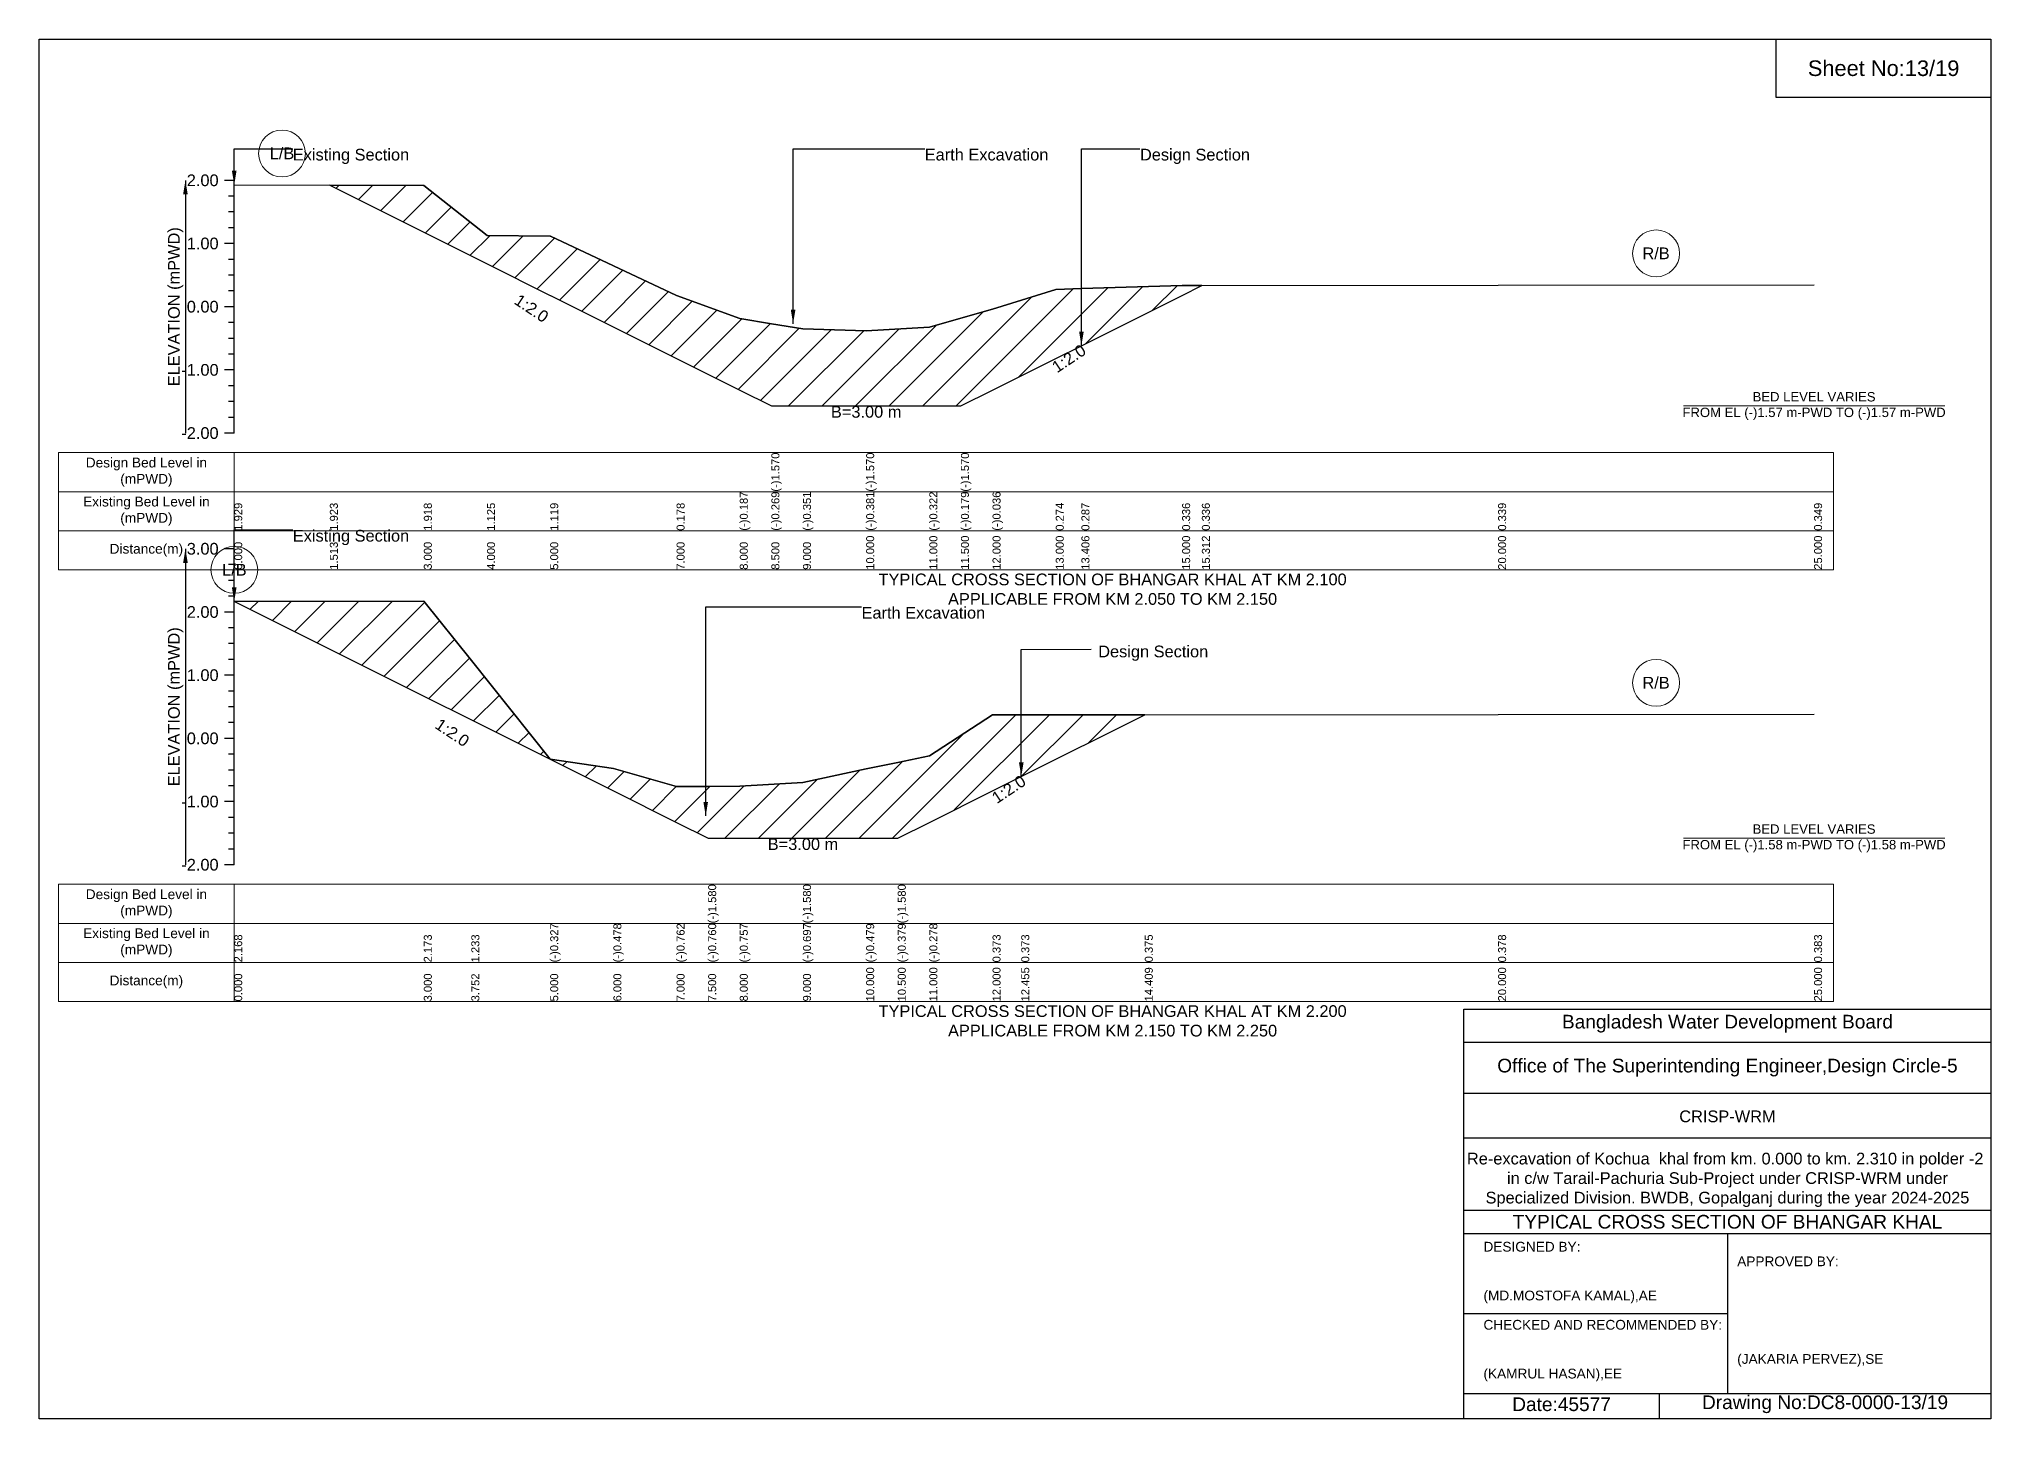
# Model space of a CAD drawing. Header units: inches. Extents: x 91000 to 288000, y -5656 to 0.
# Drawn here: x 220000 to 228000, y -5656 to 0 of the extents above; entities that cross this region are included whole.
import ezdxf

# ---------------------------------------------------------------- set-up
doc = ezdxf.new("R2010")
doc.units = ezdxf.units.IN
doc.header["$LTSCALE"] = 7
doc.header["$MEASUREMENT"] = 0
for name, color, linetype, lineweight in [('Cross section Data Border', 7, 'Continuous', 9), ('Cross Section Labels', 7, 'Continuous', 9), ('Existing_Bed_Level for Xsection', 7, 'Continuous', 25)]:
    doc.layers.add(name, color=color, linetype=linetype, lineweight=lineweight)
doc.styles.get("Standard").update_dxf_attribs({"font": 'arial.ttf'})
doc.dimstyles.get("Standard").update_dxf_attribs({"dimtxt": 0.18, "dimasz": 0.18, "dimexe": 0.18, "dimexo": 0.0625, "dimgap": 0.09, "dimtad": 0, "dimtih": 1, "dimtoh": 1, "dimdec": 4, "dimzin": 0, "dimdsep": 46, "dimtxsty": 'Standard', "dimcen": 0.09, "dimadec": 0, "dimazin": 0, "dimtfac": 1, "dimtdec": 4, "dimtofl": 0, "dimtmove": 0, "dimatfit": 3, "dimfxl": 1, "dimtolj": 1, "dimtzin": 0, "dimarcsym": 0})

msp = doc.modelspace()

# ---------------------------------------------------------------- hatches: boundary and pattern name
at = {"layer": 'Existing_Bed_Level for Xsection'}
h = msp.add_hatch(dxfattribs=at)
h.set_pattern_fill('ANSI31', color=256, scale=777, style=0)
h.paths.add_polyline_path([(221191.9, -599.1), (221577, -791.7), (221836, -921.2), (222095, -1050.7), (222096.7, -1051.5), (222613, -1309.7), (222872, -1439.2), (223001.5, -1504), (223131, -1504), (223390, -1504), (223649, -1504), (223778.5, -1504), (223908, -1439.2), (224167, -1309.7), (224272.2, -1257.1), (224685, -1050.7), (224765.9, -1010.2), (224685, -1010.3), (224272.2, -1023.1), (224167, -1026.4), (223908, -1106.6), (223778.5, -1143.7), (223649, -1180.7), (223390, -1196), (223131, -1188.2), (223001.5, -1167), (222872, -1145.8), (222613, -1051.2), (222096.7, -808.3), (222095, -807.5), (221836, -805.9), (221577, -600.6)])
h = msp.add_hatch(dxfattribs=at)
h.set_pattern_fill('ANSI31', color=256, scale=777, style=0)
h.paths.add_polyline_path([(220801, -2305.1), (221577, -2693.1), (221771.8, -2790.5), (222095, -2952.1), (222354, -3081.6), (222613, -3211.1), (222742.5, -3275.9), (222872, -3275.9), (223131, -3275.9), (223390, -3275.9), (223519.5, -3275.9), (223649, -3211.1), (223908, -3081.6), (224025.7, -3022.8), (224531.9, -2769.6), (224025.7, -2770), (223908, -2770), (223649, -2938.6), (223519.5, -2964.7), (223390, -2990.7), (223131, -3047.2), (222872, -3062.7), (222742.5, -3063.4), (222613, -3064), (222354, -2990.4), (222095, -2951.3), (221771.8, -2547.3), (221577, -2303.8)])

# ---------------------------------------------------------------- linework, layer by layer
for points in [[(220000, 0), (228000, 0), (228000, -5656), (220000, -5656)], [(227120, 0), (228000, 0), (228000, -240), (227120, -240)]]:
    msp.add_lwpolyline(points, close=True)
for points in [[(225840, -5656), (225840, -3976), (228000, -3976)], [(225840, -4112), (228000, -4112)], [(225840, -4320), (228000, -4320)], [(225840, -4504), (228000, -4504)], [(225840, -4800), (228000, -4800)], [(225840, -4896), (228000, -4896)], [(226920, -4896), (226920, -5552)], [(225840, -5224), (226920, -5224)], [(225840, -5552), (228000, -5552)], [(226640, -5552), (226640, -5656)]]:
    msp.add_lwpolyline(points)
at = {"layer": 'Cross section Data Border'}
for points in [[(220080, -1695.3), (227355, -1695.3), (227355, -2175.3), (220080, -2175.3)], [(220080, -3464.6), (227355, -3464.6), (227355, -3944.6), (220080, -3944.6)]]:
    msp.add_lwpolyline(points, close=True, dxfattribs=at)
for points in [[(220800, -1695.3), (220800, -2175.3)], [(220080, -1855.3), (227355, -1855.3)], [(220080, -2015.3), (227355, -2015.3)], [(220800, -3464.6), (220800, -3944.6)], [(220080, -3624.6), (227355, -3624.6)], [(220080, -3784.6), (227355, -3784.6)]]:
    msp.add_lwpolyline(points, dxfattribs=at)
at = {"layer": 'Cross Section Labels'}
for points in [[(226739.2, -1504), (227810.8, -1504)], [(226739.2, -3275.9), (227810.8, -3275.9)]]:
    msp.add_lwpolyline(points, dxfattribs=at)
for centre in [(220995.9, -468.9), (226627.5, -878.7), (220800.5, -2175.6), (226627.5, -2638.6)]:
    msp.add_circle(centre, 96, dxfattribs=at)
at = {"layer": 'Existing_Bed_Level for Xsection'}
for points in [[(220800, -579.3), (220760, -579.3)], [(220800, -1615.3), (220800, -1356.3), (220800, -1097.3), (220800, -838.3), (220800, -579.3)], [(220800, -597.7), (221191.9, -599.1), (221577, -600.6), (221836, -805.9), (222095, -807.5), (222096.7, -808.3), (222613, -1051.2), (222872, -1145.8), (223001.5, -1167), (223001.5, -1167), (223131, -1188.2), (223390, -1196), (223390, -1196), (223649, -1180.7), (223778.5, -1143.7), (223778.5, -1143.7), (223908, -1106.6), (224167, -1026.4), (224272.2, -1023.1), (224685, -1010.3), (224765.9, -1010.2), (225980, -1009.5), (227275, -1006.9)], [(220800, -644.1), (220776, -644.1)], [(220800, -708.8), (220776, -708.8)], [(220800, -773.6), (220776, -773.6)], [(220800, -838.3), (220760, -838.3)], [(220800, -903.1), (220776, -903.1)], [(220800, -967.8), (220776, -967.8)], [(220800, -1032.6), (220776, -1032.6)], [(220800, -1097.3), (220760, -1097.3)], [(220800, -1162.1), (220776, -1162.1)], [(220800, -1226.8), (220776, -1226.8)], [(220800, -1356.3), (220760, -1356.3)], [(220800, -1291.6), (220776, -1291.6)], [(220800, -1421.1), (220776, -1421.1)], [(220800, -1485.8), (220776, -1485.8)], [(220800, -1550.6), (220776, -1550.6)], [(220800, -1615.3), (220760, -1615.3)], [(220800, -2089.6), (220760, -2089.6)], [(220800, -2154.4), (220776, -2154.4)], [(220800, -3384.6), (220800, -3125.6), (220800, -2866.6), (220800, -2607.6), (220800, -2348.6), (220800, -2089.6)], [(220800, -2219.1), (220776, -2219.1)], [(220800, -2283.9), (220776, -2283.9)], [(220800, -2305.1), (220801, -2305.1), (221577, -2303.8), (221771.8, -2547.3), (222095, -2951.3), (222354, -2990.4), (222613, -3064), (222742.5, -3063.4), (222742.5, -3063.4), (222872, -3062.7), (223131, -3047.2), (223131, -3047.2), (223390, -2990.7), (223519.5, -2964.7), (223519.5, -2964.7), (223649, -2938.6), (223908, -2770), (224025.7, -2770), (224531.9, -2769.6), (225980, -2768.7), (227275, -2767.4)], [(220800, -2348.6), (220760, -2348.6)], [(220800, -2413.4), (220776, -2413.4)], [(220800, -2478.1), (220776, -2478.1)], [(220800, -2542.9), (220776, -2542.9)], [(220800, -2607.6), (220760, -2607.6)], [(220800, -2672.4), (220776, -2672.4)], [(220800, -2737.1), (220776, -2737.1)], [(220800, -2866.6), (220760, -2866.6)], [(220800, -2801.9), (220776, -2801.9)], [(220800, -2931.4), (220776, -2931.4)], [(220800, -2996.1), (220776, -2996.1)], [(220800, -3060.9), (220776, -3060.9)], [(220800, -3125.6), (220760, -3125.6)], [(220800, -3190.4), (220776, -3190.4)], [(220800, -3255.1), (220776, -3255.1)], [(220800, -3319.9), (220776, -3319.9)], [(220800, -3384.6), (220760, -3384.6)]]:
    msp.add_lwpolyline(points, dxfattribs=at)
for points in [[(221191.9, -599.1), (221191.9, -599.1), (221577, -791.7), (221836, -921.2), (222095, -1050.7), (222096.7, -1051.5), (222613, -1309.7), (222872, -1439.2), (223001.5, -1504), (223001.5, -1504), (223131, -1504), (223390, -1504), (223390, -1504), (223649, -1504), (223778.5, -1504), (223778.5, -1504), (223908, -1439.2), (224167, -1309.7), (224272.2, -1257.1), (224685, -1050.7), (224765.9, -1010.2), (224685, -1010.3), (224272.2, -1023.1), (224167, -1026.4), (223908, -1106.6), (223778.5, -1143.7), (223778.5, -1143.7), (223649, -1180.7), (223390, -1196), (223390, -1196), (223131, -1188.2), (223001.5, -1167), (223001.5, -1167), (222872, -1145.8), (222613, -1051.2), (222096.7, -808.3), (222095, -807.5), (221836, -805.9), (221577, -600.6), (221191.9, -599.1)], [(220801, -2305.1), (220801, -2305.1), (221577, -2693.1), (221771.8, -2790.5), (222095, -2952.1), (222354, -3081.6), (222613, -3211.1), (222742.5, -3275.9), (222742.5, -3275.9), (222872, -3275.9), (223131, -3275.9), (223131, -3275.9), (223390, -3275.9), (223519.5, -3275.9), (223519.5, -3275.9), (223649, -3211.1), (223908, -3081.6), (224025.7, -3022.8), (224531.9, -2769.6), (224531.9, -2769.6), (224531.9, -2769.6), (224025.7, -2770), (223908, -2770), (223649, -2938.6), (223519.5, -2964.7), (223519.5, -2964.7), (223390, -2990.7), (223131, -3047.2), (223131, -3047.2), (222872, -3062.7), (222742.5, -3063.4), (222742.5, -3063.4), (222613, -3064), (222354, -2990.4), (222095, -2951.3), (221771.8, -2547.3), (221577, -2303.8), (220801, -2305.1)]]:
    msp.add_lwpolyline(points, close=True, dxfattribs=at)

# ---------------------------------------------------------------- texts
at = {"attachment_point": 5}
for s, insert, char_height in [('Sheet No:13/19', (227560, -120), 64), ('Bangladesh Water Development Board', (226920, -4036), 56), ('Office of The Superintending Engineer,Design Circle-5', (226920, -4216), 56)]:
    msp.add_mtext(s, dxfattribs=dict(at, insert=insert, char_height=char_height))
for s, insert, char_height, width, attachment_point in [('CRISP-WRM', (226920, -4416), 48, 2240, 5), ('Re-excavation of Kochua  khal from km. 0.000 to km. 2.310 in polder -2  in c/w Tarail-Pachuria Sub-Project under CRISP-WRM under Specialized Division. BWDB, Gopalganj during the year 2024-2025', (226920, -4676), 48, 2160, 5), ('TYPICAL CROSS SECTION OF BHANGAR KHAL', (226920, -4848), 56, 2240, 5), ('DESIGNED BY:^J^J^J(MD.MOSTOFA KAMAL),AE', (225920, -5056), 40, 1120, 4), ('APPROVED BY:^J^J^J^J^J^J(JAKARIA PERVEZ),SE', (226960, -5216), 40, 1120, 4), ('CHECKED AND RECOMMENDED BY:^J^J^J(KAMRUL HASAN),EE', (225920, -5376), 40, 1120, 4), ('Date:45577', (226240, -5596), 56, 1120, 5), ('Drawing No:DC8-0000-13/19', (227320, -5596), 56, 1760, 5)]:
    msp.add_mtext(s, dxfattribs=dict(insert=insert, char_height=char_height, width=width, attachment_point=attachment_point))
at = {"layer": 'Cross section Data Border', "char_height": 40, "width": 640, "attachment_point": 5}
for s, insert in [('Design Bed Level in (mPWD)', (220440, -1775.3)), ('Existing Bed Level in (mPWD)', (220440, -1935.3)), ('Distance(m)', (220440, -2095.3)), ('Design Bed Level in (mPWD)', (220440, -3544.6)), ('Existing Bed Level in (mPWD)', (220440, -3704.6)), ('Distance(m)', (220440, -3864.6))]:
    msp.add_mtext(s, dxfattribs=dict(at, insert=insert))
at = {"layer": 'Cross Section Labels'}
for s, insert, char_height, attachment_point in [('L/B', (220995.9, -468.9), 48, 5), ('Existing Section', (221040, -449.8), 48, 1), ('Earth Excavation', (223630, -449.8), 48, 1), ('Design Section', (224512.2, -449.8), 48, 1), ('R/B', (226627.5, -878.7), 48, 5), ('B=3.00 m', (223390, -1504), 48, 2), ('BED LEVEL VARIES ^JFROM EL (-)1.57 m-PWD TO (-)1.57 m-PWD', (227275, -1504), 38.4, 5), ('Existing Section', (221040, -2011.9), 48, 1), ('L/B', (220800.5, -2175.6), 48, 5), ('TYPICAL CROSS SECTION OF BHANGAR KHAL AT KM 2.100^JAPPLICABLE FROM KM 2.050 TO KM 2.150', (224400, -2255.3), 48, 5), ('Earth Excavation', (223371, -2327.6), 48, 1), ('Design Section', (224341, -2486.2), 48, 1), ('R/B', (226627.5, -2638.6), 48, 5), ('B=3.00 m', (223131, -3275.9), 48, 2), ('BED LEVEL VARIES ^JFROM EL (-)1.58 m-PWD TO (-)1.58 m-PWD', (227275, -3275.9), 38.4, 5), ('TYPICAL CROSS SECTION OF BHANGAR KHAL AT KM 2.200^JAPPLICABLE FROM KM 2.150 TO KM 2.250', (224400, -4024.6), 48, 5)]:
    msp.add_mtext(s, dxfattribs=dict(at, insert=insert, char_height=char_height, attachment_point=attachment_point))
at = {"layer": 'Cross Section Labels', "char_height": 48, "attachment_point": 2}
for insert, rotation in [((222031.9, -1083.9), 326.30993), ((224207.5, -1289.5), 33.69007), ((221707, -2822.9), 326.30993), ((223961, -3055.1), 33.69007)]:
    msp.add_mtext('1:2.0', dxfattribs=dict(at, insert=insert, rotation=rotation))
at = {"layer": 'Existing_Bed_Level for Xsection', "char_height": 48, "attachment_point": 6}
for s, insert in [('2.00', (220736, -579.3)), ('1.00', (220736, -838.3)), ('0.00', (220736, -1097.3)), ('-1.00', (220736, -1356.3)), ('-2.00', (220736, -1615.3)), ('3.00', (220736, -2089.6)), ('2.00', (220736, -2348.6)), ('1.00', (220736, -2607.6)), ('0.00', (220736, -2866.6)), ('-1.00', (220736, -3125.6)), ('-2.00', (220736, -3384.6))]:
    msp.add_mtext(s, dxfattribs=dict(at, insert=insert))
at = {"layer": 'Existing_Bed_Level for Xsection', "rotation": 90}
for s, insert, char_height, attachment_point in [('ELEVATION (mPWD)', (220560, -1097.3), 48, 5), ('(-)1.570', (223001.5, -1855.3), 32.8, 1), ('(-)1.570', (223390, -1855.3), 32.8, 1), ('(-)1.570', (223778.5, -1855.3), 32.8, 1), ('1.929', (220800, -2015.3), 32.8, 1), ('1.923', (221191.9, -2015.3), 32.8, 1), ('1.918', (221577, -2015.3), 32.8, 1), ('1.125', (221836, -2015.3), 32.8, 1), ('1.119', (222095, -2015.3), 32.8, 1), ('0.178', (222613, -2015.3), 32.8, 1), ('(-)0.187', (222872, -2015.3), 32.8, 1), ('(-)0.269', (223001.5, -2015.3), 32.8, 1), ('(-)0.351', (223131, -2015.3), 32.8, 1), ('(-)0.381', (223390, -2015.3), 32.8, 1), ('(-)0.322', (223649, -2015.3), 32.8, 1), ('(-)0.179', (223778.5, -2015.3), 32.8, 1), ('(-)0.036', (223908, -2015.3), 32.8, 1), ('0.274', (224167, -2015.3), 32.8, 1), ('0.287', (224272.2, -2015.3), 32.8, 1), ('0.336', (224685, -2015.3), 32.8, 1), ('0.336', (224765.9, -2015.3), 32.8, 1), ('0.339', (225980, -2015.3), 32.8, 1), ('0.349', (227275, -2015.3), 32.8, 1), ('0.000', (220800, -2175.3), 32.8, 1), ('1.513', (221191.9, -2175.3), 32.8, 1), ('3.000', (221577, -2175.3), 32.8, 1), ('4.000', (221836, -2175.3), 32.8, 1), ('5.000', (222095, -2175.3), 32.8, 1), ('7.000', (222613, -2175.3), 32.8, 1), ('8.000', (222872, -2175.3), 32.8, 1), ('8.500', (223001.5, -2175.3), 32.8, 1), ('9.000', (223131, -2175.3), 32.8, 1), ('10.000', (223390, -2175.3), 32.8, 1), ('11.000', (223649, -2175.3), 32.8, 1), ('11.500', (223778.5, -2175.3), 32.8, 1), ('12.000', (223908, -2175.3), 32.8, 1), ('13.000', (224167, -2175.3), 32.8, 1), ('13.406', (224272.2, -2175.3), 32.8, 1), ('15.000', (224685, -2175.3), 32.8, 1), ('15.312', (224765.9, -2175.3), 32.8, 1), ('20.000', (225980, -2175.3), 32.8, 1), ('25.000', (227275, -2175.3), 32.8, 1), ('ELEVATION (mPWD)', (220560, -2737.1), 48, 5), ('(-)1.580', (222742.5, -3624.6), 32.8, 1), ('(-)1.580', (223131, -3624.6), 32.8, 1), ('(-)1.580', (223519.5, -3624.6), 32.8, 1), ('2.168', (220800, -3784.6), 32.8, 1), ('2.173', (221577, -3784.6), 32.8, 1), ('1.233', (221771.8, -3784.6), 32.8, 1), ('(-)0.327', (222095, -3784.6), 32.8, 1), ('(-)0.478', (222354, -3784.6), 32.8, 1), ('(-)0.762', (222613, -3784.6), 32.8, 1), ('(-)0.760', (222742.5, -3784.6), 32.8, 1), ('(-)0.757', (222872, -3784.6), 32.8, 1), ('(-)0.697', (223131, -3784.6), 32.8, 1), ('(-)0.479', (223390, -3784.6), 32.8, 1), ('(-)0.379', (223519.5, -3784.6), 32.8, 1), ('(-)0.278', (223649, -3784.6), 32.8, 1), ('0.373', (223908, -3784.6), 32.8, 1), ('0.373', (224025.7, -3784.6), 32.8, 1), ('0.375', (224531.9, -3784.6), 32.8, 1), ('0.378', (225980, -3784.6), 32.8, 1), ('0.383', (227275, -3784.6), 32.8, 1), ('0.000', (220800, -3944.6), 32.8, 1), ('3.000', (221577, -3944.6), 32.8, 1), ('3.752', (221771.8, -3944.6), 32.8, 1), ('5.000', (222095, -3944.6), 32.8, 1), ('6.000', (222354, -3944.6), 32.8, 1), ('7.000', (222613, -3944.6), 32.8, 1), ('7.500', (222742.5, -3944.6), 32.8, 1), ('8.000', (222872, -3944.6), 32.8, 1), ('9.000', (223131, -3944.6), 32.8, 1), ('10.000', (223390, -3944.6), 32.8, 1), ('10.500', (223519.5, -3944.6), 32.8, 1), ('11.000', (223649, -3944.6), 32.8, 1), ('12.000', (223908, -3944.6), 32.8, 1), ('12.455', (224025.7, -3944.6), 32.8, 1), ('14.409', (224531.9, -3944.6), 32.8, 1), ('20.000', (225980, -3944.6), 32.8, 1), ('25.000', (227275, -3944.6), 32.8, 1)]:
    msp.add_mtext(s, dxfattribs=dict(at, insert=insert, char_height=char_height, attachment_point=attachment_point))

# ---------------------------------------------------------------- leaders
at = {"layer": 'Cross Section Labels', "annotation_type": 0, "has_hookline": 1, "hookline_direction": 0}
for points, text_width in [([(220800, -597.7), (220800, -449.8), (221039.9, -449.8)], 467.2), ([(223090.6, -1166.8), (223090.6, -449.8), (223629.9, -449.8)], 497), ([(224272.2, -1257.1), (224272.2, -449.8), (224512.1, -449.8)], 441.2), ([(220800, -2305.1), (220800, -2011.9), (221039.9, -2011.9)], 467.2), ([(222732.4, -3184.5), (222732.4, -2327.6), (223370.9, -2327.6)], 497), ([(224025.7, -3022.8), (224025.7, -2501.6), (224312.7, -2501.2)], 441.2)]:
    msp.add_leader(points, dimstyle='Standard', override={"dimasz": 57.6}, dxfattribs=dict(at, text_width=text_width))
at = {"layer": 'Existing_Bed_Level for Xsection'}
for points in [[(220600, -579.3), (220600, -1615.3)], [(220600, -2089.6), (220600, -3384.6)]]:
    msp.add_leader(points, dimstyle='Standard', override={"dimasz": 57.6}, dxfattribs=at)

doc.saveas('drawing.dxf')
